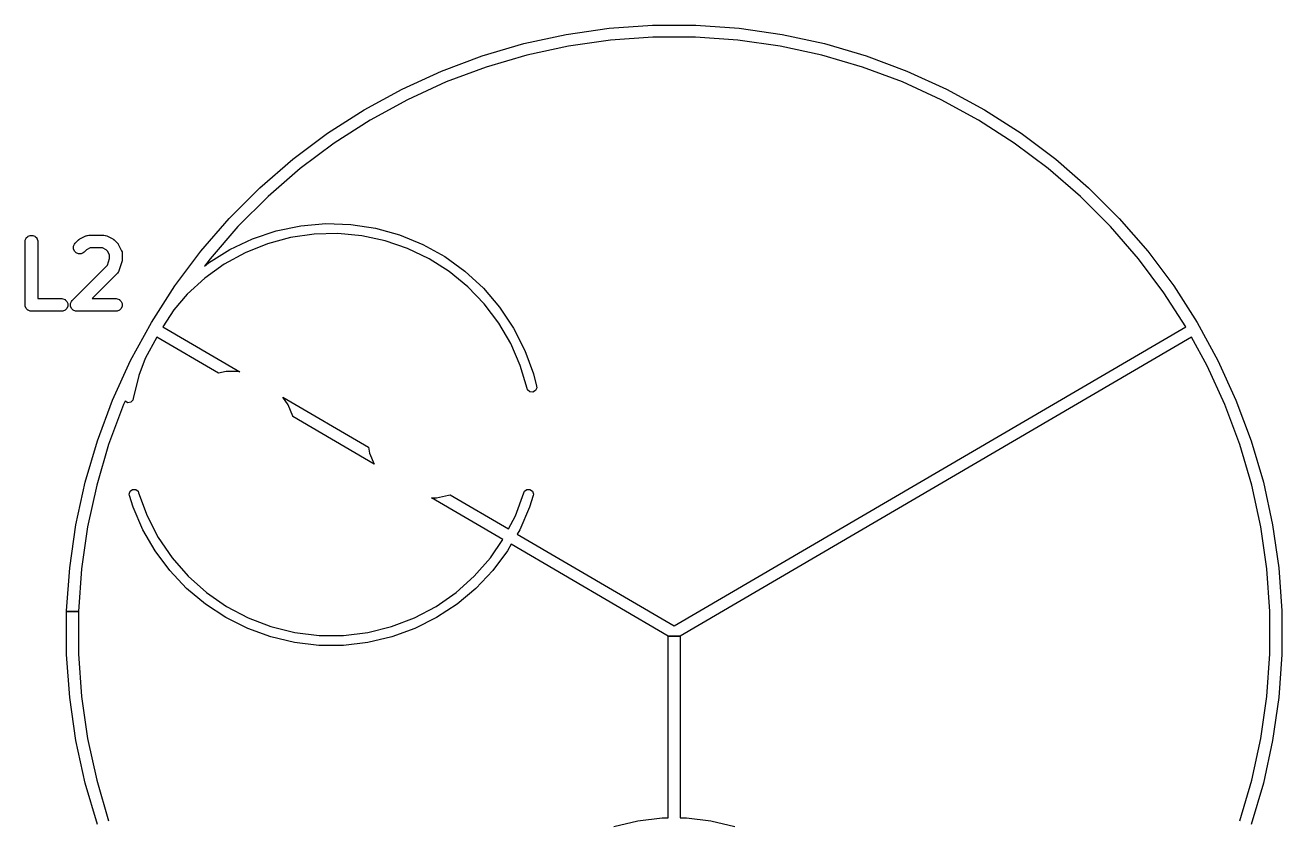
# Model space of a CAD drawing. Extents: x 125.7 to 173.8, y -124.1 to -88.3.
# Drawn here: x 125.71 to 141.57, y -98.38 to -88.33 of the extents above; entities that cross this region are included whole.
import ezdxf

# ---------------------------------------------------------------- set-up
doc = ezdxf.new("R2010")
doc.units = 0
doc.layers.add('BLACK', color=7, linetype='CONTINUOUS')

msp = doc.modelspace()

# ---------------------------------------------------------------- linework, layer by layer
at = {"layer": 'BLACK', "linetype": 'CONTINUOUS'}
for p, q in [((133.07958, -88.368975), (133.626061, -88.32989)), ((133.626061, -88.32989), (134.173939, -88.32989)), ((134.173939, -88.32989), (134.72042, -88.368975)), ((132.001923, -88.563406), (132.537279, -88.446947)), ((132.537279, -88.446947), (133.07958, -88.368975)), ((133.095614, -88.518116), (132.563912, -88.594563)), ((133.631415, -88.479795), (133.095614, -88.518116)), ((134.168585, -88.479795), (133.631415, -88.479795)), ((134.704386, -88.518116), (134.168585, -88.479795)), ((135.236088, -88.594563), (134.704386, -88.518116)), ((134.72042, -88.368975), (135.262721, -88.446947)), ((135.262721, -88.446947), (135.798077, -88.563406)), ((131.476238, -88.717761), (132.001923, -88.563406)), ((132.563912, -88.594563), (132.039019, -88.708747)), ((135.760981, -88.708747), (135.236088, -88.594563)), ((135.798077, -88.563406), (136.323762, -88.717761)), ((130.962905, -88.909225), (131.476238, -88.717761)), ((132.039019, -88.708747), (131.523608, -88.860085)), ((136.276392, -88.860085), (135.760981, -88.708747)), ((136.323762, -88.717761), (136.837095, -88.909225)), ((130.464538, -89.136821), (130.962905, -88.909225)), ((131.523608, -88.860085), (131.020307, -89.047807)), ((136.779693, -89.047807), (136.276392, -88.860085)), ((136.837095, -88.909225), (137.335462, -89.136821)), ((129.983677, -89.399391), (130.464538, -89.136821)), ((131.020307, -89.047807), (130.53168, -89.270955)), ((137.26832, -89.270955), (136.779693, -89.047807)), ((137.335462, -89.136821), (137.816323, -89.399391)), ((130.53168, -89.270955), (130.060218, -89.528393)), ((137.739782, -89.528393), (137.26832, -89.270955)), ((129.522774, -89.695596), (129.983677, -89.399391)), ((137.816323, -89.399391), (138.277226, -89.695596)), ((130.060218, -89.528393), (129.608322, -89.818809)), ((138.191678, -89.818809), (137.739782, -89.528393)), ((129.084175, -90.023926), (129.522774, -89.695596)), ((138.277226, -89.695596), (138.715825, -90.023926)), ((129.608322, -89.818809), (129.178296, -90.140722)), ((138.621704, -90.140722), (138.191678, -89.818809)), ((128.670117, -90.38271), (129.084175, -90.023926)), ((138.715825, -90.023926), (139.129883, -90.38271)), ((129.178296, -90.140722), (128.77233, -90.492494)), ((139.02767, -90.492494), (138.621704, -90.140722)), ((128.28271, -90.770117), (128.670117, -90.38271)), ((139.129883, -90.38271), (139.51729, -90.770117)), ((128.77233, -90.492494), (128.392494, -90.87233)), ((139.407506, -90.87233), (139.02767, -90.492494)), ((127.923926, -91.184175), (128.28271, -90.770117)), ((128.392494, -90.87233), (128.040722, -91.278296)), ((128.875729, -90.926801), (129.185279, -90.862711)), ((129.185279, -90.862711), (129.50024, -90.835723)), ((129.50024, -90.835723), (129.816181, -90.846215)), ((129.816181, -90.846215), (130.128657, -90.894042)), ((130.128657, -90.894042), (130.433273, -90.978529)), ((139.759278, -91.278296), (139.407506, -90.87233)), ((139.51729, -90.770117), (139.876074, -91.184175)), ((125.705738, -91.061805), (125.707179, -91.047173)), ((125.707179, -91.047173), (125.707536, -91.04575)), ((125.707536, -91.04575), (125.718735, -91.018714)), ((125.718735, -91.018714), (125.719818, -91.017091)), ((125.719818, -91.017091), (125.74051, -90.996399)), ((125.74051, -90.996399), (125.742133, -90.995316)), ((125.742133, -90.995316), (125.769169, -90.984117)), ((125.769169, -90.984117), (125.771082, -90.983736)), ((125.771082, -90.983736), (125.800346, -90.983736)), ((125.800346, -90.983736), (125.802259, -90.984117)), ((125.802259, -90.984117), (125.829295, -90.995316)), ((125.829295, -90.995316), (125.830918, -90.996399)), ((125.830918, -90.996399), (125.85161, -91.017091)), ((125.85161, -91.017091), (125.852693, -91.018714)), ((125.852693, -91.018714), (125.863892, -91.04575)), ((125.863892, -91.04575), (125.864249, -91.047173)), ((125.864249, -91.047173), (125.86569, -91.061805)), ((126.33867, -91.081915), (126.376766, -91.04382)), ((126.376766, -91.04382), (126.377129, -91.043491)), ((126.377129, -91.043491), (126.382551, -91.03904)), ((126.382551, -91.03904), (126.383573, -91.037863)), ((126.383573, -91.037863), (126.384685, -91.036909)), ((126.384685, -91.036909), (126.386675, -91.035655)), ((126.386675, -91.035655), (126.388495, -91.034163)), ((126.388495, -91.034163), (126.389752, -91.03341)), ((126.389752, -91.03341), (126.391188, -91.032814)), ((126.391188, -91.032814), (126.397129, -91.029076)), ((126.397129, -91.029076), (126.397556, -91.028836)), ((126.397556, -91.028836), (126.473746, -90.990741)), ((126.473746, -90.990741), (126.474195, -90.990543)), ((126.474195, -90.990543), (126.487927, -90.985288)), ((126.487927, -90.985288), (126.489359, -90.984971)), ((126.489359, -90.984971), (126.491235, -90.984837)), ((126.491235, -90.984837), (126.492978, -90.984116)), ((126.492978, -90.984116), (126.494401, -90.98376)), ((126.494401, -90.98376), (126.509033, -90.982319)), ((126.509033, -90.982319), (126.509523, -90.982295)), ((126.509523, -90.982295), (126.699999, -90.982295)), ((126.699999, -90.982295), (126.700489, -90.982319)), ((126.700489, -90.982319), (126.715121, -90.98376)), ((126.715121, -90.98376), (126.716544, -90.984117)), ((126.716544, -90.984117), (126.718283, -90.984837)), ((126.718283, -90.984837), (126.720162, -90.984971)), ((126.720162, -90.984971), (126.721595, -90.985288)), ((126.721595, -90.985288), (126.735327, -90.990543)), ((126.735327, -90.990543), (126.735776, -90.990741)), ((126.735776, -90.990741), (126.811967, -91.028836)), ((126.811967, -91.028836), (126.812394, -91.029076)), ((126.812394, -91.029076), (126.818335, -91.032814)), ((126.818335, -91.032814), (126.819773, -91.033411)), ((126.819773, -91.033411), (126.821031, -91.034166)), ((126.821031, -91.034166), (126.822841, -91.035652)), ((126.822841, -91.035652), (126.824837, -91.036908)), ((126.824837, -91.036908), (126.825952, -91.037864)), ((126.825952, -91.037864), (126.826975, -91.039044)), ((126.826975, -91.039044), (126.832395, -91.043492)), ((126.832395, -91.043492), (126.832759, -91.043821)), ((126.832759, -91.043821), (126.870854, -91.081916)), ((128.290143, -91.16217), (128.575944, -91.027091)), ((128.575944, -91.027091), (128.875729, -90.926801)), ((129.054831, -91.012254), (128.763904, -91.090737)), ((129.353004, -90.968769), (129.054831, -91.012254)), ((129.654228, -90.960893), (129.353004, -90.968769)), ((129.954265, -90.988738), (129.654228, -90.960893)), ((130.248896, -91.051911), (129.954265, -90.988738)), ((130.533974, -91.149524), (130.248896, -91.051911)), ((130.433273, -90.978529), (130.725743, -91.098489)), ((125.705714, -91.062295), (125.705738, -91.061805)), ((125.705714, -91.862295), (125.705714, -91.062295)), ((125.86569, -91.061805), (125.865714, -91.062295)), ((125.865714, -91.062295), (125.865714, -91.782295)), ((126.316678, -91.123853), (126.317059, -91.12194)), ((126.316678, -91.153115), (126.316678, -91.123853)), ((126.317059, -91.155028), (126.316678, -91.153115)), ((126.317059, -91.12194), (126.328258, -91.094904)), ((126.328257, -91.182065), (126.317059, -91.155028)), ((126.32934, -91.183688), (126.328257, -91.182065)), ((126.328258, -91.094904), (126.329012, -91.093645)), ((126.329012, -91.093645), (126.33834, -91.082279)), ((126.350033, -91.204381), (126.32934, -91.183688)), ((126.33834, -91.082279), (126.33867, -91.081915)), ((126.351656, -91.205464), (126.350033, -91.204381)), ((126.378692, -91.216663), (126.351656, -91.205464)), ((126.380605, -91.217044), (126.378692, -91.216663)), ((126.409867, -91.217044), (126.380605, -91.217044)), ((126.41178, -91.216663), (126.409867, -91.217044)), ((126.438817, -91.205465), (126.41178, -91.216663)), ((126.440076, -91.204711), (126.438817, -91.205465)), ((126.451441, -91.195384), (126.440076, -91.204711)), ((126.451805, -91.195055), (126.451441, -91.195384)), ((126.480722, -91.166137), (126.451805, -91.195055)), ((126.528408, -91.142295), (126.480722, -91.166137)), ((126.681114, -91.142295), (126.528408, -91.142295)), ((126.728799, -91.166137), (126.681114, -91.142295)), ((126.748537, -91.185875), (126.728799, -91.166137)), ((126.77238, -91.23356), (126.748537, -91.185875)), ((126.870854, -91.081916), (126.871183, -91.08228)), ((126.871183, -91.08228), (126.875632, -91.087702)), ((126.875632, -91.087702), (126.876811, -91.088724)), ((126.876811, -91.088724), (126.877767, -91.089839)), ((126.877767, -91.089839), (126.879019, -91.091829)), ((126.879019, -91.091829), (126.880509, -91.093644)), ((126.880509, -91.093644), (126.881264, -91.094903)), ((126.881264, -91.094903), (126.881858, -91.096337)), ((126.881858, -91.096337), (126.885599, -91.102281)), ((126.885599, -91.102281), (126.885839, -91.102708)), ((126.885839, -91.102708), (126.923934, -91.178899)), ((126.923934, -91.178899), (126.924132, -91.179348)), ((126.924132, -91.179348), (126.929387, -91.19308)), ((126.929387, -91.19308), (126.929705, -91.194514)), ((126.929705, -91.194514), (126.929837, -91.196392)), ((126.929837, -91.196392), (126.930558, -91.19813)), ((126.930558, -91.19813), (126.930915, -91.199554)), ((126.930915, -91.199554), (126.932356, -91.214186)), ((126.932356, -91.214186), (126.93238, -91.214676)), ((126.93238, -91.214676), (126.93238, -91.290866)), ((127.595596, -91.622774), (127.923926, -91.184175)), ((128.022345, -91.330138), (128.290143, -91.16217)), ((128.484316, -91.203114), (128.22, -91.347804)), ((128.763904, -91.090737), (128.484316, -91.203114)), ((130.80549, -91.280204), (130.533974, -91.149524)), ((130.725743, -91.098489), (131.001952, -91.252234)), ((139.876074, -91.184175), (140.204404, -91.622774)), ((126.300573, -91.805726), (126.744363, -91.361934)), ((126.744363, -91.361934), (126.77238, -91.277885)), ((126.77238, -91.277885), (126.77238, -91.23356)), ((126.928274, -91.316164), (126.890179, -91.43045)), ((126.928407, -91.315691), (126.928274, -91.316164)), ((126.929961, -91.308851), (126.928407, -91.315691)), ((126.930558, -91.307413), (126.929961, -91.308851)), ((126.930915, -91.305987), (126.930558, -91.307413)), ((126.931145, -91.303642), (126.930915, -91.305987)), ((126.931666, -91.301355), (126.931145, -91.303642)), ((126.931778, -91.29989), (126.931666, -91.301355)), ((126.932356, -91.291357), (126.931667, -91.298341)), ((126.931667, -91.298341), (126.931778, -91.29989)), ((126.93238, -91.290866), (126.932356, -91.291357)), ((128.040722, -91.278296), (127.970755, -91.37176)), ((127.970755, -91.37176), (128.022345, -91.330138)), ((128.22, -91.347804), (127.974675, -91.522771)), ((131.059623, -91.442112), (130.80549, -91.280204)), ((131.001952, -91.252234), (131.258015, -91.4376)), ((140.081191, -91.708322), (139.759278, -91.278296)), ((126.870854, -91.461721), (126.55028, -91.782295)), ((126.871183, -91.461357), (126.870854, -91.461721)), ((126.880511, -91.449992), (126.871183, -91.461357)), ((126.881266, -91.448732), (126.880511, -91.449992)), ((126.881986, -91.446991), (126.881266, -91.448732)), ((126.883219, -91.445571), (126.881986, -91.446991)), ((126.884008, -91.444332), (126.883219, -91.445571)), ((126.890002, -91.430907), (126.884008, -91.444332)), ((126.890179, -91.43045), (126.890002, -91.430907)), ((127.974675, -91.522771), (127.751792, -91.725554)), ((131.292798, -91.632971), (131.059623, -91.442112)), ((131.258015, -91.4376), (131.490329, -91.65198)), ((127.299391, -92.083677), (127.595596, -91.622774)), ((131.501736, -91.850096), (131.292798, -91.632971)), ((131.490329, -91.65198), (131.695627, -91.892358)), ((140.204404, -91.622774), (140.500609, -92.083677)), ((125.865714, -91.782295), (126.166666, -91.782295)), ((126.166666, -91.782295), (126.167156, -91.782319)), ((126.167156, -91.782319), (126.181788, -91.78376)), ((126.181788, -91.78376), (126.183211, -91.784117)), ((126.183211, -91.784117), (126.210247, -91.795316)), ((126.210247, -91.795316), (126.21187, -91.796399)), ((126.21187, -91.796399), (126.232562, -91.817091)), ((126.232562, -91.817091), (126.233645, -91.818714)), ((126.233645, -91.818714), (126.244844, -91.84575)), ((126.244844, -91.84575), (126.245225, -91.847663)), ((126.245225, -91.847663), (126.245225, -91.876927)), ((126.278583, -91.847663), (126.278964, -91.84575)), ((126.278583, -91.876927), (126.278583, -91.847663)), ((126.278964, -91.84575), (126.290163, -91.818714)), ((126.290163, -91.818714), (126.290917, -91.817455)), ((126.290917, -91.817455), (126.300244, -91.80609)), ((126.300244, -91.80609), (126.300573, -91.805726)), ((126.55028, -91.782295), (126.85238, -91.782295)), ((126.85238, -91.782295), (126.85287, -91.782319)), ((126.85287, -91.782319), (126.867502, -91.78376)), ((126.867502, -91.78376), (126.868925, -91.784117)), ((126.868925, -91.784117), (126.895961, -91.795316)), ((126.895961, -91.795316), (126.897584, -91.796399)), ((126.897584, -91.796399), (126.918276, -91.817091)), ((126.918276, -91.817091), (126.919359, -91.818714)), ((126.919359, -91.818714), (126.930558, -91.84575)), ((126.930558, -91.84575), (126.930939, -91.847663)), ((126.930939, -91.847663), (126.930939, -91.876927)), ((127.751792, -91.725554), (127.581152, -91.922518)), ((131.683497, -92.090431), (131.501736, -91.850096)), ((140.357361, -92.138051), (140.081191, -91.708322)), ((125.705738, -91.862785), (125.705714, -91.862295)), ((125.707179, -91.877416), (125.705738, -91.862785)), ((125.70725, -91.877408), (125.707179, -91.877416)), ((125.707536, -91.87884), (125.70725, -91.877408)), ((125.718735, -91.905876), (125.707536, -91.87884)), ((125.719818, -91.907499), (125.718735, -91.905876)), ((125.74051, -91.928191), (125.719818, -91.907499)), ((125.742133, -91.929274), (125.74051, -91.928191)), ((125.769169, -91.940473), (125.742133, -91.929274)), ((125.770592, -91.94083), (125.769169, -91.940473)), ((125.785224, -91.942271), (125.770592, -91.94083)), ((125.785714, -91.942295), (125.785224, -91.942271)), ((126.166666, -91.942295), (125.785714, -91.942295)), ((126.167156, -91.942271), (126.166666, -91.942295)), ((126.181788, -91.94083), (126.167156, -91.942271)), ((126.183211, -91.940473), (126.181788, -91.94083)), ((126.210247, -91.929274), (126.183211, -91.940473)), ((126.21187, -91.928191), (126.210247, -91.929274)), ((126.232562, -91.907499), (126.21187, -91.928191)), ((126.233645, -91.905876), (126.232562, -91.907499)), ((126.244844, -91.87884), (126.233645, -91.905876)), ((126.245225, -91.876927), (126.244844, -91.87884)), ((126.278964, -91.87884), (126.278583, -91.876927)), ((126.290163, -91.905876), (126.278964, -91.87884)), ((126.291246, -91.907499), (126.290163, -91.905876)), ((126.311938, -91.928191), (126.291246, -91.907499)), ((126.313561, -91.929274), (126.311938, -91.928191)), ((126.340597, -91.940473), (126.313561, -91.929274)), ((126.34202, -91.94083), (126.340597, -91.940473)), ((126.356652, -91.942271), (126.34202, -91.94083)), ((126.357142, -91.942295), (126.356652, -91.942271)), ((126.85238, -91.942295), (126.357142, -91.942295)), ((126.85287, -91.942271), (126.85238, -91.942295)), ((126.867502, -91.94083), (126.85287, -91.942271)), ((126.868925, -91.940473), (126.867502, -91.94083)), ((126.895961, -91.929274), (126.868925, -91.940473)), ((126.897584, -91.928191), (126.895961, -91.929274)), ((126.918276, -91.907499), (126.897584, -91.928191)), ((126.919359, -91.905876), (126.918276, -91.907499)), ((126.930558, -91.87884), (126.919359, -91.905876)), ((126.930939, -91.876927), (126.930558, -91.87884)), ((127.581152, -91.922518), (127.442638, -92.138051)), ((131.695627, -91.892358), (131.87102, -92.155353)), ((127.036821, -92.564538), (127.299391, -92.083677)), ((127.442638, -92.138051), (128.416731, -92.70752)), ((131.835523, -92.350596), (131.683497, -92.090431)), ((131.87102, -92.155353), (132.01404, -92.437265)), ((133.9, -95.913124), (140.357361, -92.138051)), ((140.500609, -92.083677), (140.763179, -92.564538)), ((127.369097, -92.268809), (127.222044, -92.538116)), ((128.145797, -92.72288), (127.369097, -92.268809)), ((140.430902, -92.268809), (133.975, -96.043029)), ((140.629045, -92.63168), (140.430902, -92.268809)), ((131.955676, -92.626932), (131.835523, -92.350596)), ((132.01404, -92.437265), (132.122676, -92.734127)), ((126.809225, -93.062905), (127.036821, -92.564538)), ((127.222044, -92.538116), (127.14176, -92.752796)), ((132.042266, -92.915549), (131.955676, -92.626932)), ((140.852193, -93.120307), (140.629045, -92.63168)), ((140.763179, -92.564538), (140.990775, -93.062905)), ((127.14176, -92.752796), (127.070371, -93.045544)), ((128.241459, -92.703852), (128.145797, -92.72288)), ((128.398287, -92.703852), (128.241459, -92.703852)), ((128.416731, -92.70752), (128.398287, -92.703852)), ((132.122676, -92.734127), (132.159047, -92.887943)), ((132.042215, -92.915561), (132.042266, -92.915549)), ((132.0467, -92.934534), (132.042215, -92.915561)), ((132.07626, -92.959959), (132.0467, -92.934534)), ((132.11512, -92.963154), (132.07626, -92.959959)), ((132.148435, -92.942897), (132.11512, -92.963154)), ((132.163482, -92.906927), (132.148435, -92.942897)), ((132.159047, -92.887943), (132.158997, -92.887955)), ((132.158997, -92.887955), (132.163482, -92.906927)), ((126.617761, -93.576238), (126.809225, -93.062905)), ((126.947807, -93.120307), (126.760085, -93.623608)), ((126.966706, -93.078923), (126.947807, -93.120307)), ((127.000053, -93.096881), (126.966706, -93.078923)), ((127.038692, -93.09166), (127.000053, -93.096881)), ((127.066883, -93.064725), (127.038692, -93.09166)), ((127.07037, -93.045544), (127.066883, -93.064725)), ((127.070371, -93.045544), (127.07037, -93.045544)), ((129.02541, -93.122882), (128.960148, -93.02521)), ((128.960148, -93.02521), (130.039161, -93.656018)), ((129.02541, -93.122883), (129.02541, -93.122882)), ((129.085425, -93.267772), (129.02541, -93.122883)), ((141.039915, -93.623608), (140.852193, -93.120307)), ((140.990775, -93.062905), (141.182239, -93.576238)), ((129.086421, -93.272783), (129.085425, -93.267772)), ((130.112478, -93.872632), (129.086421, -93.272783)), ((126.463406, -94.101923), (126.617761, -93.576238)), ((141.182239, -93.576238), (141.336594, -94.101923)), ((126.760085, -93.623608), (126.608747, -94.139019)), ((130.039161, -93.656018), (130.054321, -93.732227)), ((130.054321, -93.732227), (130.112478, -93.872632)), ((141.191253, -94.139019), (141.039915, -93.623608)), ((126.346947, -94.637279), (126.463406, -94.101923)), ((126.608747, -94.139019), (126.494563, -94.663912)), ((127.017287, -94.250228), (127.030111, -94.213407)), ((127.030111, -94.213407), (127.062128, -94.191155)), ((127.062128, -94.191155), (127.10111, -94.191973)), ((127.10111, -94.191973), (127.132167, -94.215547)), ((127.132167, -94.215547), (127.137801, -94.234211)), ((127.137801, -94.234211), (127.244899, -94.52398)), ((131.894847, -94.52398), (132.001945, -94.234211)), ((132.001945, -94.234211), (132.007579, -94.215547)), ((132.007579, -94.215547), (132.038636, -94.191973)), ((132.038636, -94.191973), (132.077618, -94.191155)), ((132.077618, -94.191155), (132.109635, -94.213407)), ((132.109635, -94.213407), (132.122459, -94.250228)), ((141.305437, -94.663912), (141.191253, -94.139019)), ((141.336594, -94.101923), (141.453053, -94.637279)), ((127.022921, -94.268891), (127.017287, -94.250228)), ((127.022922, -94.268891), (127.022921, -94.268891)), ((127.067608, -94.416973), (127.022922, -94.268891)), ((131.737154, -94.822443), (130.836913, -94.296148)), ((130.836913, -94.296148), (130.898287, -94.296148)), ((130.898287, -94.296148), (131.052101, -94.265552)), ((131.052101, -94.265552), (131.069475, -94.258355)), ((131.069475, -94.258355), (131.808971, -94.690676)), ((132.116824, -94.268891), (132.072138, -94.416973)), ((132.116825, -94.268891), (132.116824, -94.268891)), ((132.122459, -94.250228), (132.116825, -94.268891)), ((127.190731, -94.700771), (127.067608, -94.416973)), ((127.244899, -94.52398), (127.386376, -94.798608)), ((131.808971, -94.690676), (131.894847, -94.52398)), ((132.072138, -94.416973), (131.949015, -94.700771)), ((126.268975, -95.17958), (126.346947, -94.637279)), ((126.494563, -94.663912), (126.418116, -95.195614)), ((127.345912, -94.968389), (127.190731, -94.700771)), ((131.949015, -94.700771), (131.917931, -94.754376)), ((141.381884, -95.195614), (141.305437, -94.663912)), ((141.453053, -94.637279), (141.531025, -95.17958)), ((127.386376, -94.798608), (127.560141, -95.054033)), ((131.579605, -95.054033), (131.737154, -94.822443)), ((131.917931, -94.754376), (133.9, -95.913124)), ((127.53106, -95.21622), (127.345912, -94.968389)), ((131.793834, -94.968389), (131.608686, -95.21622)), ((131.842687, -94.884139), (131.793834, -94.968389)), ((133.825, -96.043029), (131.842687, -94.884139)), ((126.22989, -95.726061), (126.268975, -95.17958)), ((127.560141, -95.054033), (127.763624, -95.286479)), ((131.376122, -95.286479), (131.579605, -95.054033)), ((141.531025, -95.17958), (141.57011, -95.726061)), ((126.418116, -95.195614), (126.379795, -95.731415)), ((127.743681, -95.440926), (127.53106, -95.21622)), ((127.763624, -95.286479), (127.993816, -95.492508)), ((131.14593, -95.492508), (131.376122, -95.286479)), ((131.608686, -95.21622), (131.396065, -95.440926)), ((141.420205, -95.731415), (141.381884, -95.195614)), ((127.98091, -95.639478), (127.743681, -95.440926)), ((127.993816, -95.492508), (128.247313, -95.669073)), ((130.892433, -95.669073), (131.14593, -95.492508)), ((131.396065, -95.440926), (131.158836, -95.639478)), ((128.239549, -95.809201), (127.98091, -95.639478)), ((131.158836, -95.639478), (130.900197, -95.809201)), ((126.22989, -95.731415), (126.22989, -95.726061)), ((126.22989, -96.273939), (126.22989, -95.731415)), ((126.22989, -95.731415), (126.379795, -95.731415)), ((126.379795, -95.731415), (126.22989, -95.731415)), ((126.379795, -95.731415), (126.379795, -96.268585)), ((128.516115, -95.947808), (128.239549, -95.809201)), ((128.247313, -95.669073), (128.520367, -95.813565)), ((128.520367, -95.813565), (128.80894, -95.923845)), ((130.330806, -95.923845), (130.619379, -95.813565)), ((130.619379, -95.813565), (130.892433, -95.669073)), ((130.900197, -95.809201), (130.623631, -95.947808)), ((141.420205, -96.268585), (141.420205, -95.731415)), ((141.57011, -95.726061), (141.57011, -96.273939)), ((128.806879, -96.053431), (128.516115, -95.947808)), ((128.80894, -95.923845), (129.108766, -95.998284)), ((130.03098, -95.998284), (130.330806, -95.923845)), ((130.623631, -95.947808), (130.332867, -96.053431)), ((129.107925, -96.124648), (128.806879, -96.053431)), ((129.415196, -96.160497), (129.107925, -96.124648)), ((129.108766, -95.998284), (129.415409, -96.035781)), ((129.415409, -96.035781), (129.724337, -96.035781)), ((129.724337, -96.035781), (130.03098, -95.998284)), ((130.031821, -96.124648), (129.72455, -96.160497)), ((130.332867, -96.053431), (130.031821, -96.124648)), ((133.825, -98.339503), (133.825, -96.043029)), ((133.825, -96.043029), (133.975, -96.043029)), ((133.975, -96.043029), (133.825, -96.043029)), ((133.975, -96.043029), (133.975, -98.339503)), ((126.268975, -96.82042), (126.22989, -96.273939)), ((126.379795, -96.268585), (126.418116, -96.804386)), ((129.72455, -96.160497), (129.415196, -96.160497)), ((141.381884, -96.804386), (141.420205, -96.268585)), ((141.57011, -96.273939), (141.531025, -96.82042)), ((126.346947, -97.362721), (126.268975, -96.82042)), ((126.418116, -96.804386), (126.494563, -97.336088)), ((141.305437, -97.336088), (141.381884, -96.804386)), ((141.531025, -96.82042), (141.453053, -97.362721)), ((126.463406, -97.898077), (126.346947, -97.362721)), ((126.494563, -97.336088), (126.608747, -97.860981)), ((141.191253, -97.860981), (141.305437, -97.336088)), ((141.453053, -97.362721), (141.336594, -97.898077)), ((126.608747, -97.860981), (126.760085, -98.376392)), ((141.039915, -98.376392), (141.191253, -97.860981)), ((126.617761, -98.423762), (126.463406, -97.898077)), ((141.336594, -97.898077), (141.182239, -98.423762)), ((133.438052, -98.375352), (133.745323, -98.339503)), ((133.745323, -98.339503), (133.825, -98.339503)), ((133.975, -98.339503), (134.054677, -98.339503)), ((134.054677, -98.339503), (134.361948, -98.375352)), ((133.137006, -98.446569), (133.438052, -98.375352)), ((134.361948, -98.375352), (134.662994, -98.446569))]:
    msp.add_line(p, q, dxfattribs=at)

doc.saveas('drawing.dxf')
